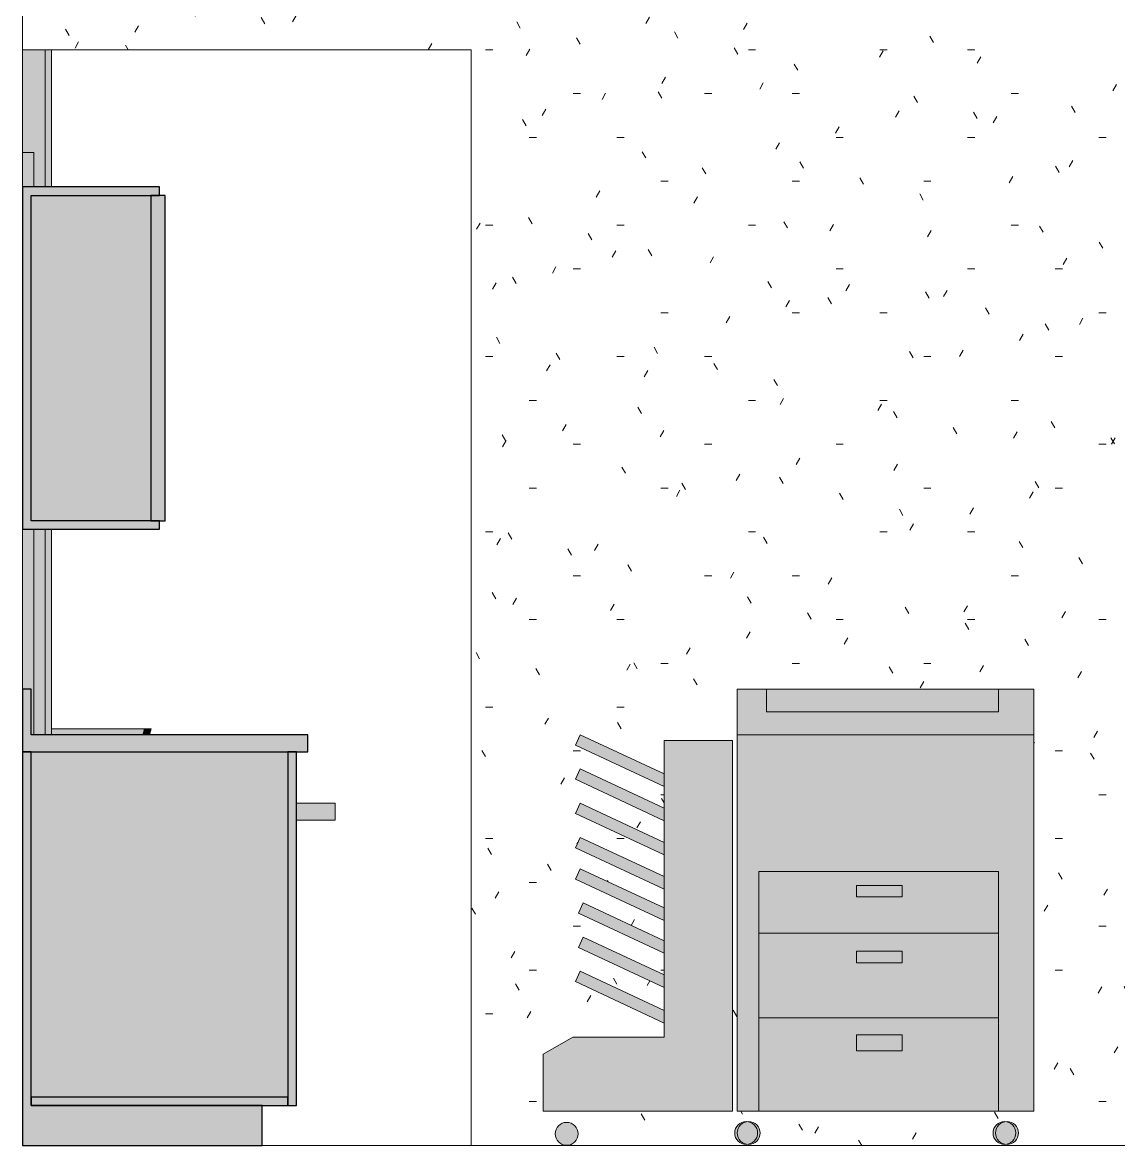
# Model space of a CAD drawing. Header units: inches. Extents: x -1667 to 6641, y -48 to 265.
# Drawn here: x 2478.5 to 2574.5, y 0 to 98.4 of the extents above; entities that cross this region are included whole.
import ezdxf

# ---------------------------------------------------------------- set-up
doc = ezdxf.new("R2010")
doc.units = ezdxf.units.IN
doc.header["$MEASUREMENT"] = 0
for name, color, linetype, lineweight in [('A-DOOR', 31, 'Continuous', 18), ('A-DOOR-FRAM', 31, 'Continuous', 9), ('A-WALL-PATT', 111, 'Continuous', 18), ('C-BLDG-PADS', 91, 'Continuous', 9), ('I-FURN', 30, 'Continuous', 9), ('I-FURN-PNLS', 30, 'Continuous', 9), ('I-WALL', 2, 'Continuous', 18), ('Q-CASE', 31, 'Continuous', 9), ('Q-SPCQ', 91, 'Continuous', 9), ('S-COLS', 52, 'Continuous', 9)]:
    doc.layers.add(name, color=color, linetype=linetype, lineweight=lineweight)

# ---------------------------------------------------------------- blocks, each defined once
blk = doc.blocks.new('Open Source Metal Building_Exterior_rvt-10-COPY ROOM - EAST ELEVATION')
at = {"layer": 'S-COLS', "lineweight": 5}
h = blk.add_hatch(color=254, dxfattribs=at)
h.paths.add_polyline_path([(1014.076, 36), (1014.076, 54), (1013.77, 54), (1013.77, 36)], flags=0)
h.paths.add_polyline_path([(1013.77, 84), (1014.076, 84), (1014.076, 96), (1012.77, 96), (1012.77, 87), (1013.77, 87)], flags=0)
h = blk.add_hatch(color=254, dxfattribs=at)
h.paths.add_polyline_path([(1014.515, 36), (1014.768, 36), (1014.756, 54), (1014.076, 54), (1014.076, 36), (1014.422, 36)], flags=0)
h.paths.add_polyline_path([(1014.675, 84), (1014.768, 84), (1014.749, 96), (1014.076, 96), (1014.076, 84), (1014.608, 84)], flags=0)
h = blk.add_hatch(color=254, dxfattribs=at)
h.paths.add_polyline_path([(1014.768, 36), (1015.326, 36), (1015.326, 54), (1014.768, 54), (1014.768, 37.489)], flags=0)
h.paths.add_polyline_path([(1014.768, 84), (1015.326, 84), (1015.326, 96), (1014.768, 96)], flags=0)
at = {"layer": 'C-BLDG-PADS', "color": 250, "lineweight": 18}
blk.add_line((1238.005, 0), (1012.769, 0), dxfattribs=at)
at = {"layer": 'S-COLS', "color": 7}
for p, q in [((1014.768, 84), (1014.768, 96)), ((1015.326, 84), (1015.326, 96)), ((1014.768, 36), (1014.768, 54)), ((1015.326, 36), (1015.326, 54))]:
    blk.add_line(p, q, dxfattribs=at)
blk = doc.blocks.new('Work Station Desktops - 96_ x 96_-293211-COPY ROOM - EAST ELEVATION')
at = {"layer": 'I-FURN-PNLS'}
blk.add_hatch(color=256, dxfattribs=at).paths.add_polyline_path([(1040.165, 28.5), (1040.165, 30), (1036.77, 29.987), (1036.77, 28.5)], flags=0)
for p, q in [((1036.77, 30), (1040.165, 30)), ((1040.165, 28.5), (1040.165, 30)), ((1040.165, 28.5), (1036.77, 28.5))]:
    blk.add_line(p, q, dxfattribs=at)
blk = doc.blocks.new('Haworth_Chair_s_con-Swivel - Swivel Chair-274643-COPY ROOM - EAST ELEVATION')
at = {"layer": 'I-FURN'}
for points in [[(1019.58, 36), (1023.314, 36), (1023.462, 36.5), (1015.326, 36.5), (1015.326, 36), (1019.289, 36)], [(1023.37, 36), (1023.889, 36), (1024.05, 36.5), (1023.462, 36.5), (1023.314, 36)]]:
    blk.add_hatch(color=256, dxfattribs=at).paths.add_polyline_path(points, flags=0)
for p, q in [((1015.338, 36.5), (1023.462, 36.5)), ((1023.462, 36.5), (1023.314, 36)), ((1023.462, 36.5), (1024.05, 36.5)), ((1023.889, 36), (1024.05, 36.5))]:
    blk.add_line(p, q, dxfattribs=at)
blk = doc.blocks.new('Single-Glass 1 - 36_ x 84_-564710-COPY ROOM - EAST ELEVATION')
at = {"layer": 'A-DOOR-FRAM', "lineweight": 18}
h = blk.add_hatch(color=256, dxfattribs=at)
h.paths.add_polyline_path([(1013.52, 36), (1013.77, 36), (1013.77, 54), (1012.77, 54), (1012.77, 40), (1013.52, 40), (1013.52, 37.489)], flags=0)
h.paths.add_polyline_path([(1013.77, 84), (1013.77, 87), (1012.77, 87), (1012.77, 84), (1013.52, 84)], flags=0)
at = {"layer": 'A-DOOR-FRAM'}
for p, q in [((1012.77, 87), (1013.77, 87)), ((1013.77, 87), (1013.77, 84)), ((1013.77, 54), (1013.77, 36))]:
    blk.add_line(p, q, dxfattribs=at)
blk = doc.blocks.new('Counter Top-L Shaped 2 - 24_ Depth-622807-COPY ROOM - EAST ELEVATION')
at = {"layer": 'Q-CASE'}
blk.add_hatch(color=256, dxfattribs=at).paths.add_polyline_path([(1019.807, 34.5), (1037.77, 34.5), (1037.77, 36), (1013.52, 36), (1013.52, 40), (1012.77, 40), (1012.77, 34.5)], flags=0)
at = {"layer": 'Q-CASE', "lineweight": 30}
for p, q in [((1013.52, 40), (1012.77, 40)), ((1012.77, 40), (1012.77, 34.5)), ((1013.52, 36), (1013.52, 40)), ((1037.77, 36), (1013.52, 36)), ((1037.77, 34.5), (1037.77, 36)), ((1012.77, 34.5), (1037.77, 34.5))]:
    blk.add_line(p, q, dxfattribs=at)
blk = doc.blocks.new('Upper Cabinet-Double Door-Wall - 24_-V27-COPY ROOM - EAST ELEVATION')
at = {"layer": 'Q-CASE'}
for points in [[(1024.77, 54), (1024.77, 54.75), (1013.52, 54.75), (1013.52, 83.25), (1024.77, 83.25), (1024.77, 84), (1012.77, 84), (1012.77, 54)], [(1013.52, 54.75), (1024.02, 54.75), (1024.02, 83.25), (1013.52, 83.25), (1013.52, 59.995)], [(1024.02, 54.75), (1025.27, 54.75), (1025.27, 83.25), (1024.02, 83.25), (1024.02, 59.995)]]:
    blk.add_hatch(color=256, dxfattribs=at).paths.add_polyline_path(points, flags=0)
at = {"layer": 'Q-CASE', "lineweight": 30}
for p, q in [((1012.77, 84), (1012.77, 54)), ((1024.77, 84), (1012.77, 84)), ((1024.77, 83.25), (1024.77, 84)), ((1013.52, 54.75), (1013.52, 83.25)), ((1013.52, 83.25), (1024.77, 83.25)), ((1025.27, 83.25), (1024.02, 83.25)), ((1024.02, 83.25), (1024.02, 54.75)), ((1025.27, 54.75), (1025.27, 83.25)), ((1024.77, 54.75), (1013.52, 54.75)), ((1024.02, 54.75), (1025.27, 54.75)), ((1024.77, 54), (1024.77, 54.75)), ((1012.77, 54), (1024.77, 54))]:
    blk.add_line(p, q, dxfattribs=at)
blk = doc.blocks.new('Copier-Floor - Copier-Floor-594505-COPY ROOM - EAST ELEVATION')
at = {"layer": 'Q-SPCQ'}
for points in [[(1077.296, 36), (1101.395, 36), (1101.395, 40), (1098.296, 40), (1098.296, 38), (1077.957, 38), (1077.957, 40), (1075.395, 40), (1075.395, 36)], [(1098.296, 38), (1098.296, 40), (1077.957, 40), (1077.957, 38)], [(1069.078, 3), (1074.993, 3), (1074.993, 35.5), (1068.993, 35.5), (1068.993, 9.5), (1060.993, 9.5), (1058.395, 8), (1058.395, 3)], [(1068.993, 31.463), (1068.993, 32.566), (1061.644, 35.993), (1061.221, 35.087)], [(1077.296, 3), (1077.296, 24), (1098.296, 24), (1098.296, 3), (1101.395, 3), (1101.395, 36), (1075.395, 36), (1075.395, 3)], [(1068.993, 28.463), (1068.993, 29.566), (1061.644, 32.993), (1061.221, 32.087), (1065.725, 29.987)], [(1068.993, 25.463), (1068.993, 26.566), (1061.641, 29.987), (1061.221, 29.087)], [(1068.993, 22.463), (1068.993, 23.566), (1061.644, 26.993), (1061.221, 26.087)], [(1068.993, 19.713), (1068.993, 20.816), (1061.644, 24.243), (1061.221, 23.337)], [(1089.851, 21.79), (1089.851, 22.79), (1085.851, 22.79), (1085.851, 21.79)], [(1068.993, 16.846), (1068.993, 17.949), (1061.905, 21.255), (1061.482, 20.348)], [(1068.993, 13.846), (1068.993, 14.949), (1061.905, 18.255), (1061.482, 17.348)], [(1089.851, 16), (1089.851, 17.023), (1085.851, 17.023), (1085.851, 16)], [(1068.993, 10.735), (1068.993, 11.839), (1061.644, 15.266), (1061.221, 14.36)], [(1089.851, 8.311), (1089.851, 9.706), (1085.851, 9.706), (1085.851, 8.311)], [(1060.676, 0.051), (1061.077, 0.244), (1061.355, 0.592), (1061.454, 1.026), (1061.355, 1.46), (1061.077, 1.808), (1060.676, 2.001), (1060.231, 2.001), (1059.83, 1.808), (1059.553, 1.46), (1059.454, 1.026), (1059.553, 0.592), (1059.83, 0.244), (1060.231, 0.051)]]:
    blk.add_hatch(color=256, dxfattribs=at).paths.add_polyline_path(points, flags=0)
h = blk.add_hatch(color=256, dxfattribs=at)
h.paths.add_polyline_path([(1097.232, 18.597), (1098.296, 18.597), (1098.296, 24), (1077.296, 24), (1077.296, 18.597)], flags=0)
h.paths.add_polyline_path([(1089.851, 21.79), (1085.851, 21.79), (1085.851, 22.79), (1089.851, 22.79)], flags=0)
h = blk.add_hatch(color=256, dxfattribs=at)
h.paths.add_polyline_path([(1083.155, 11.176), (1098.296, 11.176), (1098.296, 18.597), (1077.296, 18.597), (1077.296, 11.176)], flags=0)
h.paths.add_polyline_path([(1085.851, 16), (1085.851, 17.023), (1089.851, 17.023), (1089.851, 16)], flags=0)
h = blk.add_hatch(color=256, dxfattribs=at)
h.paths.add_polyline_path([(1083.155, 3), (1098.296, 3), (1098.296, 11.176), (1077.296, 11.176), (1077.296, 3)], flags=0)
h.paths.add_polyline_path([(1085.851, 8.311), (1085.851, 9.706), (1089.851, 9.706), (1089.851, 8.311)], flags=0)
h = blk.add_hatch(color=256, dxfattribs=at)
h.paths.add_polyline_path([(1075.964, 0.124), (1076.409, 0.124), (1076.81, 0.317), (1077.088, 0.665), (1077.187, 1.099), (1077.088, 1.533), (1076.81, 1.881), (1076.409, 2.074), (1075.964, 2.074), (1075.563, 1.881), (1075.286, 1.533), (1075.187, 1.099), (1075.286, 0.665), (1075.563, 0.317)], flags=0)
h.paths.add_polyline_path([(1099.047, 0.124), (1099.448, 0.317), (1099.725, 0.665), (1099.824, 1.099), (1099.725, 1.533), (1099.448, 1.881), (1099.047, 2.074), (1098.602, 2.074), (1098.201, 1.881), (1097.923, 1.533), (1097.824, 1.099), (1097.923, 0.665), (1098.201, 0.317), (1098.602, 0.124)], flags=0)
h = blk.add_hatch(color=256, dxfattribs=at)
h.paths.add_polyline_path([(1076.186, 0.124), (1076.631, 0.124), (1077.032, 0.317), (1077.309, 0.665), (1077.408, 1.099), (1077.309, 1.533), (1077.032, 1.881), (1076.631, 2.074), (1076.186, 2.074), (1075.785, 1.881), (1075.507, 1.533), (1075.408, 1.099), (1075.507, 0.665), (1075.785, 0.317)], flags=0)
h.paths.add_polyline_path([(1099.268, 0.124), (1099.669, 0.317), (1099.947, 0.665), (1100.046, 1.099), (1099.947, 1.533), (1099.669, 1.881), (1099.268, 2.074), (1098.823, 2.074), (1098.422, 1.881), (1098.145, 1.533), (1098.046, 1.099), (1098.145, 0.665), (1098.422, 0.317), (1098.823, 0.124)], flags=0)
for p, q in [((1075.395, 40), (1077.957, 40)), ((1075.395, 36), (1075.395, 40)), ((1077.957, 40), (1098.296, 40)), ((1077.957, 38), (1077.957, 40)), ((1098.296, 40), (1101.395, 40)), ((1098.296, 40), (1098.296, 38)), ((1101.395, 36), (1101.395, 40)), ((1098.296, 38), (1077.957, 38)), ((1061.644, 35.993), (1061.221, 35.087)), ((1068.993, 32.566), (1061.644, 35.993)), ((1074.993, 35.5), (1068.993, 35.5)), ((1068.993, 35.5), (1068.993, 9.5)), ((1074.993, 3), (1074.993, 35.5)), ((1075.395, 36), (1101.395, 36)), ((1075.395, 3), (1075.395, 36)), ((1101.395, 3), (1101.395, 36)), ((1061.221, 35.087), (1068.993, 31.463)), ((1061.644, 32.993), (1061.221, 32.087)), ((1068.993, 29.566), (1061.644, 32.993)), ((1061.221, 32.087), (1068.993, 28.463)), ((1061.644, 29.993), (1061.221, 29.087)), ((1068.993, 26.566), (1061.644, 29.993)), ((1061.221, 29.087), (1068.993, 25.463)), ((1061.644, 26.993), (1061.221, 26.087)), ((1068.993, 23.566), (1061.644, 26.993)), ((1061.221, 26.087), (1068.993, 22.463)), ((1061.644, 24.243), (1061.221, 23.337)), ((1068.993, 20.816), (1061.644, 24.243)), ((1098.296, 24), (1077.296, 24)), ((1077.296, 24), (1077.296, 18.597)), ((1077.296, 3), (1077.296, 24)), ((1077.296, 24), (1098.296, 24)), ((1098.296, 18.597), (1098.296, 24)), ((1098.296, 24), (1098.296, 3)), ((1061.221, 23.337), (1068.993, 19.713)), ((1085.851, 22.79), (1089.851, 22.79)), ((1085.851, 21.79), (1085.851, 22.79)), ((1089.851, 22.79), (1089.851, 21.79)), ((1089.851, 21.79), (1085.851, 21.79)), ((1061.905, 21.255), (1061.482, 20.348)), ((1068.993, 17.949), (1061.905, 21.255)), ((1061.482, 20.348), (1068.993, 16.846)), ((1061.905, 18.255), (1061.482, 17.348)), ((1068.993, 14.949), (1061.905, 18.255)), ((1077.296, 18.597), (1098.296, 18.597)), ((1098.296, 18.597), (1077.296, 18.597)), ((1077.296, 18.597), (1077.296, 11.176)), ((1098.296, 11.176), (1098.296, 18.597)), ((1061.482, 17.348), (1068.993, 13.846)), ((1085.851, 17.023), (1089.851, 17.023)), ((1085.851, 16), (1085.851, 17.023)), ((1089.851, 17.023), (1089.851, 16)), ((1089.851, 16), (1085.851, 16)), ((1061.644, 15.266), (1061.221, 14.36)), ((1068.993, 11.839), (1061.644, 15.266)), ((1061.221, 14.36), (1068.993, 10.735)), ((1077.296, 11.176), (1098.296, 11.176)), ((1098.296, 11.176), (1077.296, 11.176)), ((1077.296, 11.176), (1077.296, 3)), ((1098.296, 3), (1098.296, 11.176)), ((1060.993, 9.5), (1058.395, 8)), ((1068.993, 9.5), (1060.993, 9.5)), ((1085.851, 9.706), (1089.851, 9.706)), ((1085.851, 8.311), (1085.851, 9.706)), ((1089.851, 9.706), (1089.851, 8.311)), ((1058.395, 8), (1058.395, 3)), ((1089.851, 8.311), (1085.851, 8.311)), ((1058.395, 3), (1074.993, 3)), ((1077.296, 3), (1075.395, 3)), ((1077.296, 3), (1098.296, 3)), ((1101.395, 3), (1098.296, 3))]:
    blk.add_line(p, q, dxfattribs=at)
for centre, start, end in [((1060.454, 1.026), 0, 180), ((1076.187, 1.099), 0, 180), ((1076.408, 1.099), 0, 180), ((1098.824, 1.099), 0, 180), ((1099.046, 1.099), 0, 180), ((1060.454, 1.026), 180, 360), ((1076.187, 1.099), 180, 360), ((1076.408, 1.099), 180, 360), ((1098.824, 1.099), 180, 360), ((1099.046, 1.099), 180, 360)]:
    blk.add_arc(centre, 1, start, end, dxfattribs=at)
blk = doc.blocks.new('Base Cabinet-Double Door Sink Unit - 39_-578555-COPY ROOM - EAST ELEVATION')
at = {"layer": 'Q-CASE'}
h = blk.add_hatch(color=256, dxfattribs=at)
h.paths.add_polyline_path([(1012.77, 0), (1033.77, 0), (1033.77, 3.5), (1013.52, 3.5), (1013.52, 34.5), (1012.77, 34.5), (1012.77, 0.916)], flags=0)
h.paths.add_polyline_path([(1036.02, 3.5), (1036.77, 3.5), (1036.77, 34.5), (1036.02, 34.5), (1036.02, 14.983)], flags=0)
for points in [[(1013.52, 4.25), (1036.02, 4.25), (1036.02, 34.5), (1013.52, 34.5), (1013.52, 4.667)], [(1026.846, 3.5), (1036.02, 3.5), (1036.02, 4.25), (1013.52, 4.25), (1013.52, 3.5), (1023.327, 3.5)]]:
    blk.add_hatch(color=256, dxfattribs=at).paths.add_polyline_path(points, flags=0)
at = {"layer": 'Q-CASE', "lineweight": 30}
for p, q in [((1013.52, 34.5), (1012.77, 34.5)), ((1012.77, 34.5), (1012.77, 0)), ((1013.52, 3.5), (1013.52, 34.5)), ((1036.02, 34.5), (1036.02, 3.5)), ((1036.77, 34.5), (1036.02, 34.5)), ((1036.77, 3.5), (1036.77, 34.5)), ((1036.02, 4.25), (1013.52, 4.25)), ((1013.52, 4.25), (1013.52, 3.5)), ((1036.02, 3.5), (1036.02, 4.25)), ((1033.77, 3.5), (1013.52, 3.5)), ((1013.52, 3.5), (1036.02, 3.5)), ((1033.77, 0), (1033.77, 3.5)), ((1036.02, 3.5), (1036.77, 3.5)), ((1012.77, 0), (1033.77, 0))]:
    blk.add_line(p, q, dxfattribs=at)

msp = doc.modelspace()

# ---------------------------------------------------------------- hatches: boundary and pattern name
at = {"layer": 'A-WALL-PATT', "lineweight": 9}
h = msp.add_hatch(dxfattribs=at)
h.set_pattern_fill('FP_10', color=256, style=0, pattern_type=2)
h.set_pattern_definition([(0, (0, 0), (15.36, 3.84), [0.634, -10.886, 0.634, -10.886, -61.44]), (0, (0, 0), (15.36, 3.84), [-23.04, 0.634, -22.406, 0.634, -10.886, -26.88]), (0, (0, 0), (15.36, 3.84), [-57.6, 0.634, -7.046, 0.634, -18.566]), (120, (5.76, 1.92), (-11.0055376, 11.38215), [0.634, -10.886, 0.634, -10.886, -61.44]), (120, (5.76, 1.92), (-11.0055376, 11.38215), [-23.04, 0.634, -22.406, 0.634, -10.886, -26.88]), (120, (5.76, 1.92), (-11.0055376, 11.38215), [-57.6, 0.634, -7.046, 0.634, -18.566]), (240, (7.68, 9.6), (-4.3544624, -15.22215), [0.634, -10.886, 0.634, -10.886, -61.44]), (240, (7.68, 9.6), (-4.3544624, -15.22215), [-23.04, 0.634, -22.406, 0.634, -10.886, -26.88]), (240, (7.68, 9.6), (-4.3544624, -15.22215), [-57.6, 0.634, -7.046, 0.634, -18.566])])
h.paths.add_polyline_path([(2517.791, 0), (2577.667, 0), (2577.667, 34.5), (2576.777, 34.5), (2576.777, 40), (2703.667, 40), (2703.667, 54), (2583.667, 54), (2583.667, 84), (2703.667, 84), (2703.667, 120), (2478.476, 120), (2478.476, 96), (2517.791, 96), (2517.791, 3)], flags=0)
h.paths.add_polyline_path([(2526.382, 0.051), (2525.937, 0.051), (2525.536, 0.244), (2525.259, 0.592), (2525.16, 1.026), (2525.259, 1.46), (2525.536, 1.808), (2525.937, 2.001), (2526.382, 2.001), (2526.783, 1.808), (2527.061, 1.46), (2527.16, 1.026), (2527.061, 0.592), (2526.783, 0.244), (2526.699, 0.204)], flags=0)
h.paths.add_polyline_path([(2564.753, 0.124), (2564.308, 0.124), (2563.907, 0.317), (2563.629, 0.665), (2563.53, 1.099), (2563.629, 1.533), (2563.907, 1.881), (2564.308, 2.074), (2564.974, 2.074), (2565.375, 1.881), (2565.653, 1.533), (2565.752, 1.099), (2565.635, 0.642), (2565.375, 0.317), (2564.974, 0.124)], flags=0)
h.paths.add_polyline_path([(2542.115, 0.124), (2541.67, 0.124), (2541.269, 0.317), (2540.992, 0.665), (2540.893, 1.099), (2540.992, 1.533), (2541.296, 1.893), (2541.67, 2.074), (2542.337, 2.074), (2542.738, 1.881), (2543.015, 1.533), (2543.114, 1.099), (2543.002, 0.648), (2542.738, 0.317), (2542.337, 0.124)], flags=0)
h.paths.add_polyline_path([(2543.015, 3), (2541.101, 3), (2541.101, 40), (2567.101, 40), (2567.101, 3), (2546.328, 3)], flags=0)
h.paths.add_polyline_path([(2526.511, 3), (2524.101, 3), (2524.101, 8), (2526.699, 9.5), (2534.699, 9.5), (2534.699, 10.735), (2526.927, 14.36), (2527.35, 15.266), (2534.699, 11.839), (2534.699, 13.846), (2527.188, 17.348), (2527.611, 18.255), (2534.699, 14.949), (2534.699, 16.846), (2527.188, 20.348), (2527.611, 21.255), (2534.699, 17.949), (2534.699, 19.713), (2526.927, 23.337), (2527.35, 24.243), (2534.699, 20.816), (2534.699, 22.463), (2526.927, 26.087), (2527.35, 26.993), (2534.699, 23.566), (2534.699, 25.463), (2526.927, 29.087), (2527.363, 29.987), (2534.699, 26.566), (2534.699, 28.463), (2526.927, 32.087), (2527.35, 32.993), (2534.699, 29.566), (2534.699, 31.463), (2526.927, 35.087), (2527.35, 35.993), (2534.699, 32.566), (2534.699, 35.5), (2540.699, 35.5), (2540.699, 3), (2526.699, 3)], flags=0)
at = {"layer": 'I-WALL'}
msp.add_hatch(color=256, dxfattribs=at).paths.add_polyline_path([(2478.475, 0), (2478.476, 0), (2478.475, 0.916)], flags=0)

# ---------------------------------------------------------------- linework, layer by layer
for p, q in [((2478.476, 0), (2478.476, 120)), ((2478.476, 96), (2517.791, 96)), ((2517.791, 96), (2517.791, 0)), ((2478.475, 0), (2478.476, 0))]:
    msp.add_line(p, q, dxfattribs=at)

# ---------------------------------------------------------------- block references
at = {"layer": 'A-DOOR'}
msp.add_blockref('Single-Glass 1 - 36_ x 84_-564710-COPY ROOM - EAST ELEVATION', (1465.706, 0), dxfattribs=at)
at = {"layer": 'I-FURN'}
msp.add_blockref('Haworth_Chair_s_con-Swivel - Swivel Chair-274643-COPY ROOM - EAST ELEVATION', (1465.706, 0), dxfattribs=at)
at = {"layer": 'I-FURN-PNLS'}
msp.add_blockref('Work Station Desktops - 96_ x 96_-293211-COPY ROOM - EAST ELEVATION', (1465.706, 0), dxfattribs=at)
at = {"layer": 'Q-CASE'}
for name in ['Upper Cabinet-Double Door-Wall - 24_-V27-COPY ROOM - EAST ELEVATION', 'Counter Top-L Shaped 2 - 24_ Depth-622807-COPY ROOM - EAST ELEVATION', 'Base Cabinet-Double Door Sink Unit - 39_-578555-COPY ROOM - EAST ELEVATION']:
    msp.add_blockref(name, (1465.706, 0), dxfattribs=at)
at = {"layer": 'Q-SPCQ'}
msp.add_blockref('Copier-Floor - Copier-Floor-594505-COPY ROOM - EAST ELEVATION', (1465.706, 0), dxfattribs=at)

# ---------------------------------------------------------------- next in the draw order: block references
at = {"color": 90, "lineweight": 5}
msp.add_blockref('Open Source Metal Building_Exterior_rvt-10-COPY ROOM - EAST ELEVATION', (1465.706, 0), dxfattribs=at)

doc.saveas('drawing.dxf')
